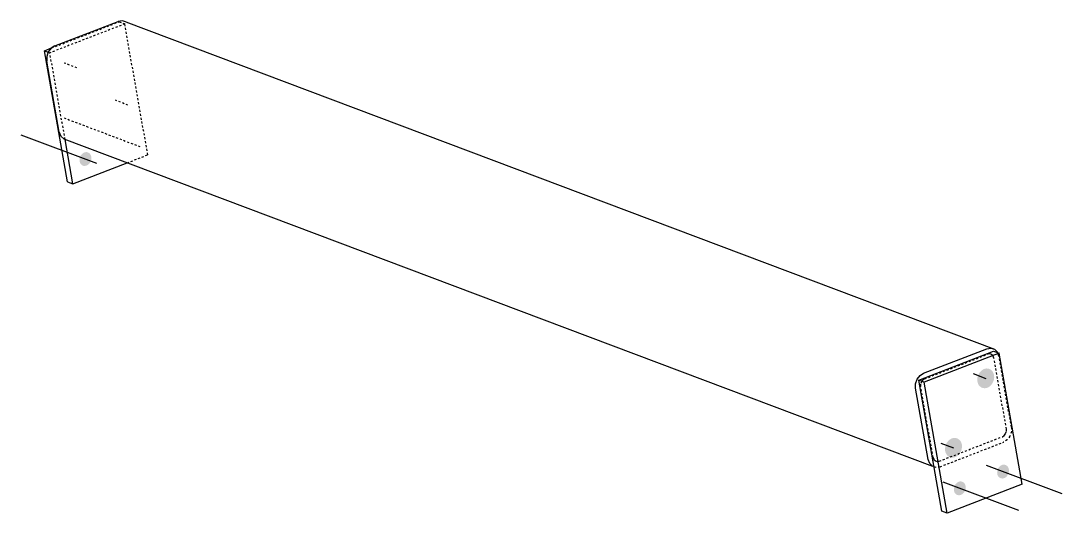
# Model space of a CAD drawing. Header units: millimetres. Extents: x 5 to 26756, y 2 to 502.
# Drawn here: x 25726 to 26756, y 15 to 502 of the extents above; entities that cross this region are included whole.
import ezdxf

# ---------------------------------------------------------------- set-up
doc = ezdxf.new("R2010")
doc.units = ezdxf.units.MM
doc.linetypes.add('DXK_LINE_DOT2', pattern=[3.9198, 1.9599, -1.9599])
doc.layers.add('STÅL', color=7, linetype='Continuous')

msp = doc.modelspace()

# ---------------------------------------------------------------- hatches: boundary and pattern name
at = {"layer": 'STÅL', "linetype": 'Continuous'}
for points in [[(25784.8, 367), (25785.4, 368.3), (25786.3, 369.5), (25787.3, 370.4), (25788.4, 371.2), (25789.6, 371.6), (25790.8, 371.8), (25792, 371.7), (25793.1, 371.3), (25794.1, 370.6), (25794.9, 369.6), (25795.5, 368.5), (25795.9, 367.2), (25796, 365.8), (25795.9, 364.4), (25795.5, 363), (25794.8, 361.6), (25794, 360.5), (25793, 359.5), (25791.9, 358.7), (25790.7, 358.3), (25789.4, 358.1), (25788.2, 358.2), (25787.1, 358.7), (25786.1, 359.3), (25785.3, 360.3), (25784.7, 361.4), (25784.4, 362.7), (25784.3, 364.1), (25784.4, 365.6)], [(26672.9, 150.9), (26673.8, 152.8), (26675, 154.4), (26676.4, 155.8), (26678, 156.9), (26679.7, 157.5), (26681.5, 157.8), (26683.2, 157.6), (26684.8, 157), (26686.2, 156), (26687.4, 154.7), (26688.2, 153), (26688.7, 151.2), (26688.9, 149.2), (26688.7, 147.1), (26688.1, 145.1), (26687.2, 143.3), (26686, 141.6), (26684.6, 140.2), (26683, 139.1), (26681.3, 138.5), (26679.5, 138.2), (26677.8, 138.4), (26676.2, 139), (26674.8, 140), (26673.6, 141.3), (26672.8, 143), (26672.3, 144.8), (26672.1, 146.8), (26672.3, 148.9)], [(26641, 82.2), (26641.9, 84.1), (26643.1, 85.7), (26644.5, 87.1), (26646.2, 88.2), (26647.9, 88.9), (26649.6, 89.1), (26651.3, 88.9), (26652.9, 88.3), (26654.3, 87.3), (26655.5, 86), (26656.4, 84.4), (26656.9, 82.5), (26657, 80.5), (26656.8, 78.5), (26656.3, 76.5), (26655.4, 74.6), (26654.2, 72.9), (26652.7, 71.5), (26651.1, 70.4), (26649.4, 69.8), (26647.6, 69.5), (26645.9, 69.7), (26644.3, 70.3), (26642.9, 71.3), (26641.8, 72.7), (26640.9, 74.3), (26640.4, 76.1), (26640.2, 78.1), (26640.5, 80.2)], [(26692.3, 57.8), (26692.9, 59.1), (26693.8, 60.3), (26694.8, 61.3), (26695.9, 62), (26697.1, 62.5), (26698.3, 62.6), (26699.5, 62.5), (26700.6, 62.1), (26701.6, 61.4), (26702.4, 60.5), (26703, 59.3), (26703.4, 58), (26703.5, 56.6), (26703.4, 55.2), (26703, 53.8), (26702.3, 52.5), (26701.5, 51.3), (26700.5, 50.3), (26699.4, 49.6), (26698.2, 49.1), (26696.9, 48.9), (26695.7, 49.1), (26694.6, 49.5), (26693.6, 50.2), (26692.8, 51.1), (26692.2, 52.3), (26691.9, 53.6), (26691.8, 55), (26691.9, 56.4)], [(26649.5, 41.2), (26650.1, 42.5), (26651, 43.7), (26652, 44.7), (26653.1, 45.4), (26654.3, 45.9), (26655.5, 46.1), (26656.7, 45.9), (26657.8, 45.5), (26658.8, 44.8), (26659.6, 43.9), (26660.2, 42.7), (26660.6, 41.4), (26660.7, 40), (26660.6, 38.6), (26660.2, 37.2), (26659.5, 35.9), (26658.7, 34.7), (26657.7, 33.7), (26656.6, 33), (26655.4, 32.5), (26654.1, 32.4), (26652.9, 32.5), (26651.8, 32.9), (26650.8, 33.6), (26650, 34.5), (26649.4, 35.7), (26649.1, 37), (26649, 38.4), (26649.1, 39.8)]]:
    msp.add_hatch(color=96, dxfattribs=at).paths.add_polyline_path(points)

# ---------------------------------------------------------------- linework, layer by layer
at = {"layer": 'STÅL', "color": 7, "linetype": 'DXK_LINE_DOT2'}
for p, q in [((25829, 498.6), (25754.9, 470)), ((25756.7, 474.8), (25823.6, 500.7)), ((25823.6, 500.7), (25829, 498.6)), ((25851.8, 369.1), (25829, 498.6)), ((25753.3, 470.5), (25754.9, 470)), ((25770, 384.3), (25754.9, 470)), ((25831.4, 361.2), (25851.8, 369.1)), ((26620.1, 147.6), (26682.7, 171.8)), ((26684.6, 172.1), (26682.7, 171.8)), ((26686.4, 171.5), (26684.6, 172.1)), ((26687.8, 170.1), (26686.4, 171.5)), ((26688.6, 168.1), (26687.8, 170.1)), ((26701, 97.8), (26688.6, 168.1)), ((26693.5, 170.1), (26692.2, 173.4)), ((26705.9, 99.7), (26693.5, 170.1)), ((26616.9, 144.6), (26616.1, 142.4)), ((26618.3, 146.4), (26616.9, 144.6)), ((26620.1, 147.6), (26618.3, 146.4)), ((26616.1, 142.4), (26616.1, 140.1)), ((26628.5, 69.8), (26616.1, 140.1)), ((26698.8, 91.5), (26700.2, 93.3)), ((26700.2, 93.3), (26701, 95.5)), ((26701, 95.5), (26701, 97.8)), ((26705.9, 95.2), (26704.4, 90.8)), ((26705.9, 99.7), (26705.9, 95.2)), ((26634.5, 66.1), (26697, 90.3)), ((26635.4, 60.6), (26698, 84.8)), ((26697, 90.3), (26698.8, 91.5)), ((26701.6, 87.1), (26698, 84.8)), ((26704.4, 90.8), (26701.6, 87.1)), ((26628.5, 69.8), (26629.3, 67.8)), ((26629.3, 67.8), (26630.7, 66.4)), ((26630.7, 66.4), (26632.5, 65.8)), ((26632.5, 65.8), (26633.4, 66)), ((26633.4, 66), (26634.5, 66.1)), ((26631.5, 59.9), (26629.3, 60.7)), ((26635.4, 60.6), (26631.5, 59.9))]:
    msp.add_line(p, q, dxfattribs=at)
at = {"layer": 'STÅL', "color": 2, "linetype": 'Continuous'}
for p, q in [((25759.9, 476.8), (25822.4, 501)), ((25826.3, 501.7), (25822.4, 501)), ((25830, 500.5), (25826.3, 501.7)), ((25830, 500.5), (26689.2, 176.8)), ((25749.5, 472), (25756.7, 474.8)), ((25756.2, 474.5), (25753.4, 470.9)), ((25759.9, 476.8), (25756.2, 474.5)), ((25772.3, 342.4), (25749.5, 472)), ((25749.5, 472), (25753.3, 470.5)), ((25753.4, 470.9), (25751.9, 466.4)), ((25751.9, 466.4), (25751.9, 461.9)), ((25764.3, 391.5), (25751.9, 461.9)), ((25764.3, 391.5), (25765.8, 387.6)), ((25765.8, 387.6), (25768.6, 384.8)), ((25768.6, 384.8), (26627.9, 61.1)), ((25777.8, 340.4), (25770, 384.3)), ((25777.8, 340.4), (25831.4, 361.2)), ((25772.3, 342.4), (25777.8, 340.4)), ((26619.1, 153.1), (26681.7, 177.3)), ((26681.7, 177.3), (26685.6, 178)), ((26685.6, 178), (26689.2, 176.8)), ((26689.2, 176.8), (26692, 174)), ((26614.2, 146.3), (26688.3, 174.9)), ((26693.7, 172.9), (26619.6, 144.2)), ((26688.3, 174.9), (26693.7, 172.9)), ((26692.2, 173.4), (26692, 174)), ((26716.5, 43.3), (26693.7, 172.9)), ((26611.2, 142.7), (26612.7, 147.2)), ((26612.7, 147.2), (26615.5, 150.8)), ((26637, 16.7), (26614.2, 146.3)), ((26619.6, 144.2), (26614.2, 146.3)), ((26615.5, 150.8), (26619.1, 153.1)), ((26642.5, 14.6), (26619.6, 144.2)), ((26611.2, 138.2), (26611.2, 142.7)), ((26623.6, 67.8), (26611.2, 138.2)), ((26625.1, 63.9), (26623.6, 67.8)), ((26627.9, 61.1), (26625.1, 63.9)), ((26629.3, 60.7), (26627.9, 61.1)), ((26716.5, 43.3), (26642.5, 14.6)), ((26642.5, 14.6), (26637, 16.7))]:
    msp.add_line(p, q, dxfattribs=at)
at = {"layer": 'STÅL', "color": 96, "linetype": 'DXK_LINE_DOT2'}
for p, q in [((25781.7, 455.2), (25769.2, 459.9)), ((25832.2, 418.3), (25819.7, 423.1)), ((25769, 405.6), (25843.8, 377.4))]:
    msp.add_line(p, q, dxfattribs=at)
at = {"layer": 'STÅL', "color": 96, "linetype": 'Continuous'}
for p, q in [((25726.2, 389), (25801, 360.9)), ((26668, 152.7), (26680.5, 148)), ((26636.1, 84), (26648.6, 79.3)), ((26756.1, 33.8), (26681.3, 61.9)), ((26713.3, 17.2), (26638.5, 45.4))]:
    msp.add_line(p, q, dxfattribs=at)

doc.saveas('drawing.dxf')
